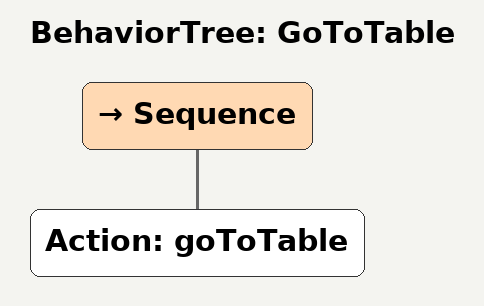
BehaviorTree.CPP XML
<root>
  <BehaviorTree ID="GoToTable">
      <Sequence>
          <Action ID="goToTable"/>
      </Sequence>
  </BehaviorTree>

</root>
